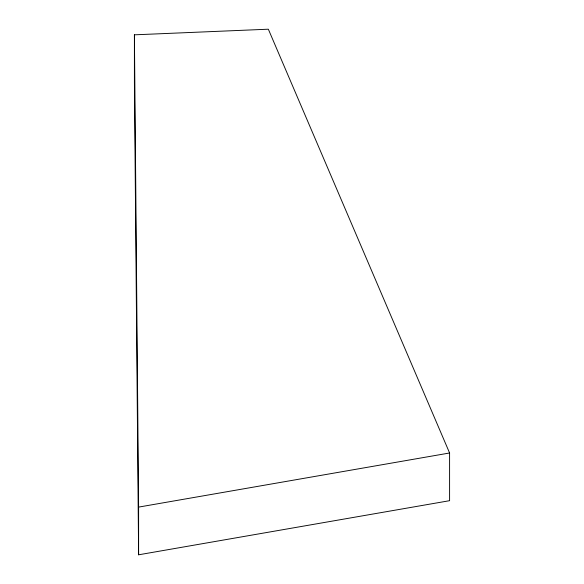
<?xml version="1.0" encoding="UTF-8"?>
<svg xmlns="http://www.w3.org/2000/svg" width="584" height="584" viewBox="0 0 584 584"><rect width="100%" height="100%" fill="white"/><g stroke="black" fill="none" stroke-linecap="round" stroke-linejoin="round"><path stroke-width="0.88" d="M138.605 554.8L138.605 507.102L449.592 452.987L449.592 500.692L138.605 554.8L134.408 82.526L134.408 34.828L268.341 29.2L449.592 452.987M134.408 34.828L138.605 507.102"/></g></svg>
